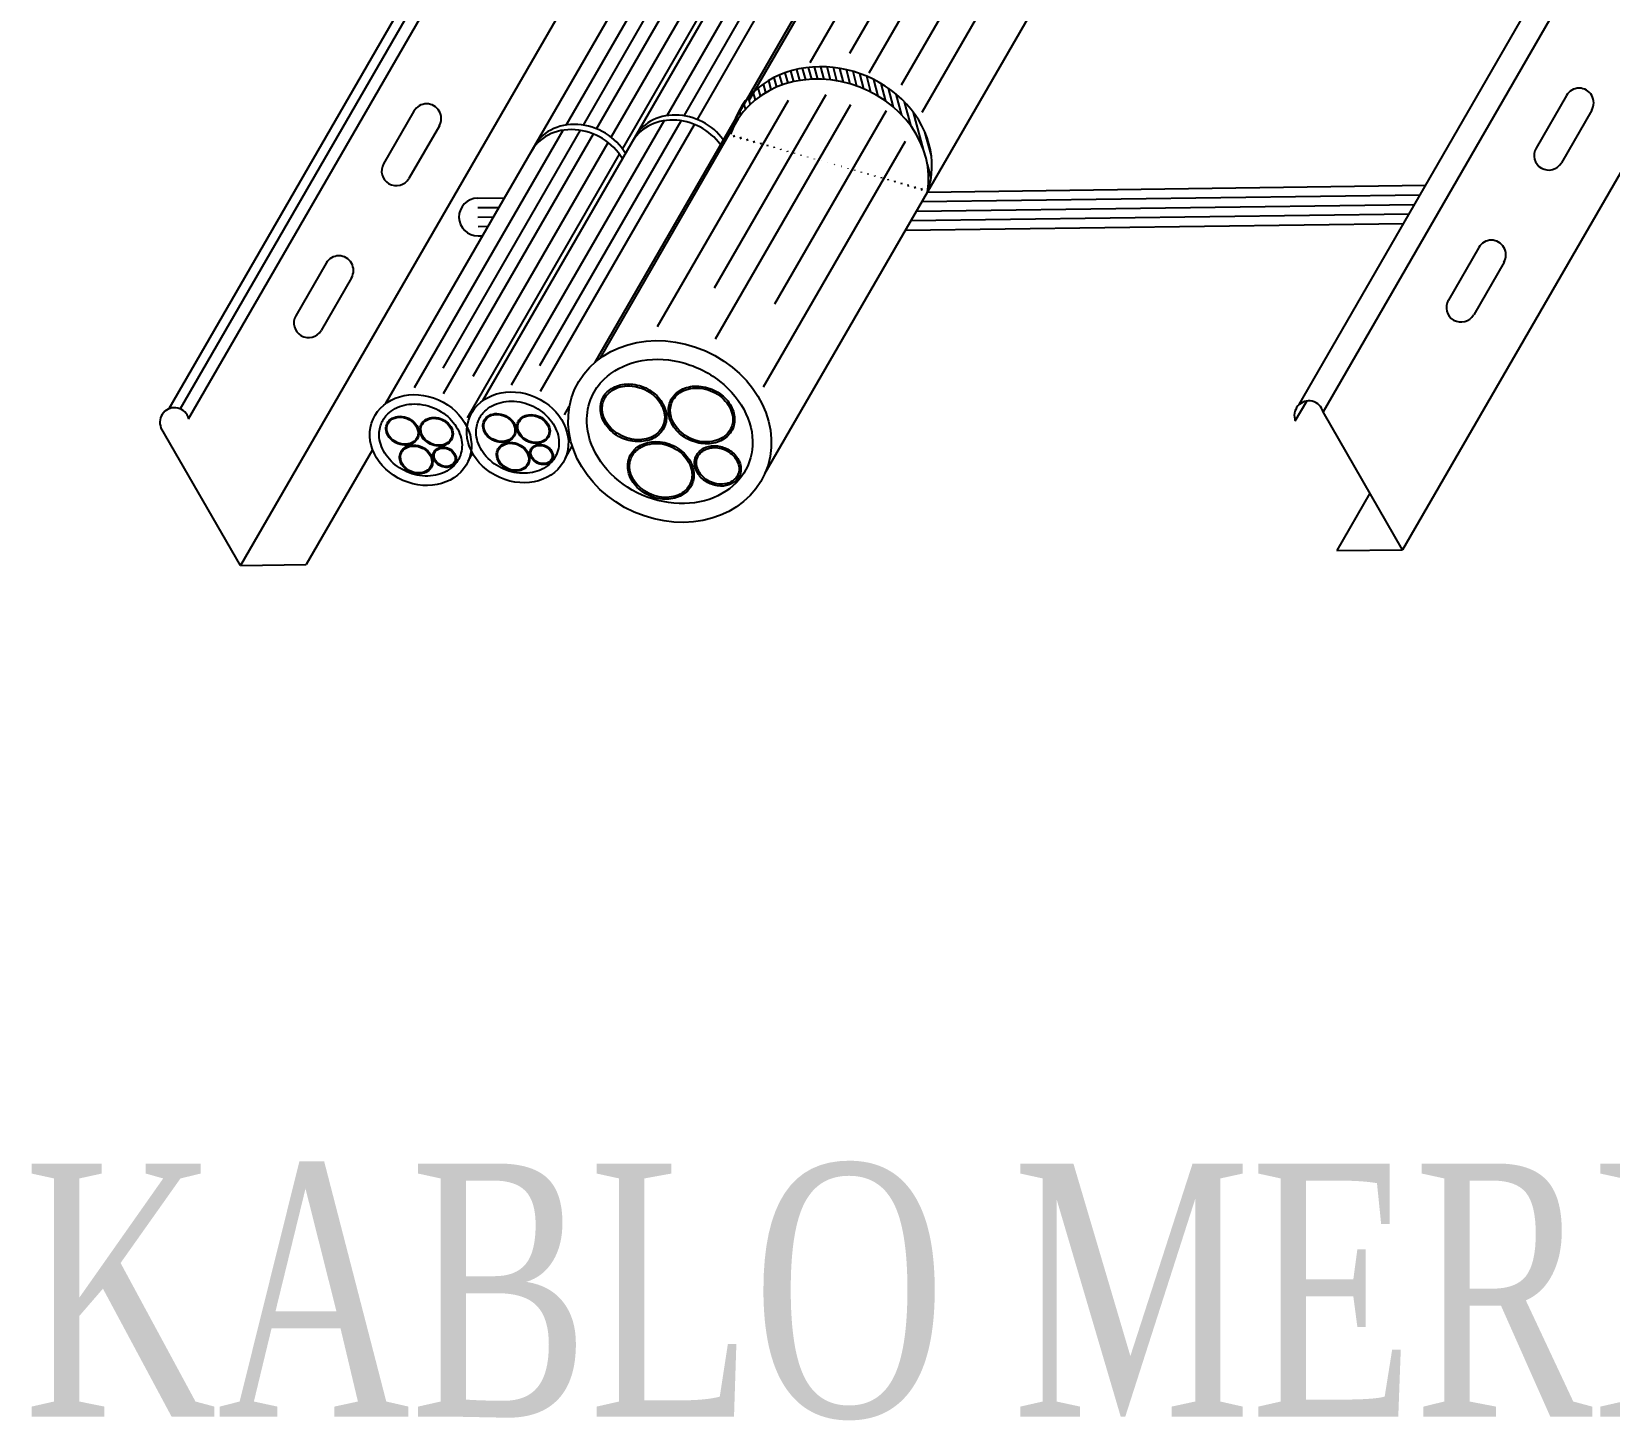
# Model space of a CAD drawing. Header units: millimetres. Extents: x -1335 to 33749, y 2338 to 5277.
# Drawn here: x 32776.5 to 32879.3, y 4174.5 to 4265.2 of the extents above; entities that cross this region are included whole.
import ezdxf

# ---------------------------------------------------------------- set-up
doc = ezdxf.new("R2010")
doc.units = ezdxf.units.MM
doc.layers.add('metraj', color=7, linetype='Continuous')
doc.layers.add('SEMBOL', color=51, linetype='Continuous', lineweight=0)
doc.styles.add('1', font='times.ttf')

msp = doc.modelspace()

# ---------------------------------------------------------------- hatches: boundary and pattern name
at = {"layer": 'metraj', "linetype": 'ByBlock'}
h = msp.add_hatch(dxfattribs=at)
h.set_pattern_fill('ANSI31', color=8, scale=0.122809, angle=30, style=0)
h.set_pattern_definition([(105, (32755.9196, 4983.67108), (-0.37663235, -0.10091833), [])])
edge = h.paths.add_edge_path()
edge.add_line((32823.11, 4260.78), (32822.31, 4259.39))
edge.add_ellipse((32828.59, 4257.04), major_axis=(-6.3, 2.31), ratio=0.85704, start_angle=359.5297, end_angle=368.5068)
edge.add_ellipse((32828.37, 4256.23), major_axis=(-6.3, 2.31), ratio=0.85704, start_angle=188.5068, end_angle=360.1505, ccw=False)
edge.add_ellipse((32828.59, 4257.04), major_axis=(-6.3, 2.31), ratio=0.85704, start_angle=180.1505, end_angle=343.5778)

# ---------------------------------------------------------------- linework, layer by layer
for p, q in [((32953.69, 4532.02), (32785.44, 4240.61)), ((32954.43, 4532.03), (32786.18, 4240.61)), ((32859.12, 4240.9), (33027.08, 4531.81)), ((33028.93, 4531.82), (32860.68, 4240.41)), ((32786.74, 4239.96), (32954.99, 4531.38)), ((32799.6, 4240.97), (32965.76, 4528.77)), ((32805.92, 4241.15), (32971.3, 4527.6)), ((33034.12, 4522.84), (32865.87, 4231.42)), ((32958.37, 4521.81), (32790.12, 4230.39)), ((32824.3, 4236.39), (32988.99, 4521.64)), ((32823.25, 4260.68), (32878.02, 4355.56)), ((32876.55, 4261.03), (32874.57, 4257.6)), ((32801.42, 4260.01), (32799.44, 4256.59)), ((32878.2, 4260.08), (32876.22, 4256.65)), ((32803.08, 4259.06), (32801.1, 4255.63)), ((32813.58, 4243.93), (32822.13, 4258.75)), ((32834.89, 4254.74), (32867.37, 4255.18)), ((32805.57, 4254.34), (32807.33, 4254.36)), ((32834.18, 4253.5), (32866.65, 4253.94)), ((32834.54, 4254.12), (32867.01, 4254.56)), ((32805.58, 4253.73), (32806.97, 4253.74)), ((32805.59, 4253.11), (32806.62, 4253.13)), ((32833.82, 4252.88), (32866.3, 4253.32)), ((32805.6, 4252.5), (32806.26, 4252.51)), ((32805.6, 4251.88), (32805.9, 4251.89)), ((32833.46, 4252.26), (32865.94, 4252.7)), ((32870.83, 4251.13), (32868.85, 4247.7)), ((32795.7, 4250.11), (32793.72, 4246.68)), ((32872.48, 4250.17), (32870.5, 4246.74)), ((32797.36, 4249.15), (32795.38, 4245.72)), ((32858.87, 4239.82), (32859.62, 4241.11)), ((32865.87, 4231.42), (32860.68, 4240.41)), ((32790.12, 4230.39), (32784.93, 4239.38)), ((32798.73, 4237.94), (32794.41, 4230.45)), ((32804.96, 4237.2), (32805.25, 4237.7)), ((32811.28, 4237.38), (32811.74, 4238.17)), ((32863.74, 4235.11), (32861.58, 4231.36)), ((32861.58, 4231.36), (32865.87, 4231.42)), ((32790.12, 4230.39), (32794.41, 4230.45))]:
    msp.add_line(p, q, dxfattribs=at)
at = {"layer": 'metraj', "color": 8, "linetype": 'ByBlock'}
for p, q in [((32827.24, 4263.18), (32937.09, 4453.45)), ((32829.84, 4263.79), (32939.34, 4453.46)), ((32831.1, 4262.52), (32941.07, 4452.99)), ((32833.2, 4261.74), (32942.99, 4451.89)), ((32834.55, 4259.95), (32944.46, 4450.32)), ((32813.23, 4243.66), (32877.34, 4354.71)), ((32817.92, 4259.73), (32835.99, 4291.04)), ((32819.04, 4259.72), (32837.11, 4291.03)), ((32811.35, 4259.11), (32829.42, 4290.42)), ((32812.47, 4259.1), (32830.54, 4290.41)), ((32813.32, 4258.87), (32831.4, 4290.18)), ((32819.9, 4259.48), (32837.97, 4290.79)), ((32814.28, 4258.31), (32832.36, 4289.62)), ((32815.02, 4257.54), (32833.1, 4288.85)), ((32821.01, 4248.5), (32828.29, 4261.1)), ((32817.3, 4245.97), (32825.83, 4260.74)), ((32821.09, 4245.18), (32829.91, 4260.46)), ((32824.95, 4247.45), (32832.23, 4260.06)), ((32807.78, 4242.17), (32817.73, 4259.39)), ((32809.64, 4243.44), (32818.85, 4259.39)), ((32809.67, 4241.77), (32819.71, 4259.15)), ((32801.46, 4241.99), (32811.15, 4258.78)), ((32803.32, 4243.26), (32812.27, 4258.77)), ((32803.35, 4241.6), (32813.13, 4258.53)), ((32805.29, 4242.73), (32814.09, 4257.98)), ((32824.21, 4242.04), (32833.46, 4258.06)), ((32804.91, 4240.03), (32814.83, 4257.21)), ((32811.23, 4240.21), (32811.55, 4240.75))]:
    msp.add_line(p, q, dxfattribs=at)
at = {"layer": 'metraj', "linetype": 'ByBlock'}
for centre, radius, start, end in [((32877.37, 4260.56), 0.953, 330, 150), ((32802.25, 4259.54), 0.953, 330, 150), ((32875.39, 4257.13), 0.953, 150, 330), ((32800.27, 4256.11), 0.953, 150, 330), ((32805.59, 4253.11), 1.23, 90.7768, 270.7768), ((32871.65, 4250.65), 0.953, 330, 150), ((32796.53, 4249.63), 0.953, 330, 150), ((32869.67, 4247.22), 0.953, 150, 330), ((32794.55, 4246.2), 0.953, 150, 330), ((32785.82, 4239.73), 0.953, 14.1957, 201.6699), ((32859.76, 4240.17), 0.953, 14.1957, 201.6699)]:
    msp.add_arc(centre, radius, start, end, dxfattribs=at)
for centre, major_axis, ratio, start_param, end_param in [((32828.59, 4257.04), (-6.3, 2.31), 0.85704, 3.144219, 6.431657), ((32828.37, 4256.23), (-6.3, 2.31), 0.85704, 3.290065, 6.285812), ((32812.28, 4256.19), (-3.1, 1.37), 0.847483, 3.987491, 6.26471), ((32818.67, 4256.47), (-3.1, 1.37), 0.847483, 4.097126, 6.252957), ((32818.85, 4256.8), (-3.1, 1.37), 0.847483, 4.096222, 6.26471), ((32812.09, 4255.85), (-3.1, 1.37), 0.847483, 3.988461, 6.252957)]:
    msp.add_ellipse(centre, major_axis=major_axis, ratio=ratio, start_param=start_param, end_param=end_param, dxfattribs=at)
for centre, major_axis in [((32818.1, 4239.13), (-6.2, 2.74)), ((32801.86, 4238.57), (-3.1, 1.37)), ((32808.18, 4238.75), (-3.1, 1.37))]:
    msp.add_ellipse(centre, major_axis=major_axis, ratio=0.847483, dxfattribs=at)
for points in [[(32813.02, 4241.38), (32812.79, 4240.87), (32812.68, 4240.32), (32812.72, 4238.97), (32812.97, 4238.17), (32813.88, 4236.69), (32814.55, 4236.01), (32816.15, 4234.98), (32817.09, 4234.63), (32818.94, 4234.36), (32819.87, 4234.44), (32821.46, 4234.97), (32822.13, 4235.42), (32823.08, 4236.54), (32823.38, 4237.21), (32823.56, 4238.69), (32823.43, 4239.5), (32822.7, 4241.07), (32822.11, 4241.82), (32820.59, 4243.01), (32819.68, 4243.45), (32817.79, 4243.89), (32816.82, 4243.89), (32815.11, 4243.48), (32814.37, 4243.07), (32813.47, 4242.2), (32813.2, 4241.81), (32813.02, 4241.38)], [(32813.7, 4241.24), (32813.61, 4241.04), (32813.57, 4240.82), (32813.58, 4240.28), (32813.68, 4239.96), (32814.04, 4239.37), (32814.31, 4239.09), (32814.95, 4238.68), (32815.33, 4238.54), (32816.07, 4238.44), (32816.44, 4238.47), (32817.08, 4238.68), (32817.34, 4238.86), (32817.73, 4239.31), (32817.84, 4239.58), (32817.91, 4240.17), (32817.86, 4240.49), (32817.57, 4241.12), (32817.34, 4241.42), (32816.73, 4241.9), (32816.36, 4242.07), (32815.61, 4242.25), (32815.22, 4242.25), (32814.53, 4242.08), (32814.24, 4241.92), (32813.88, 4241.57), (32813.77, 4241.42), (32813.7, 4241.24)], [(32818.14, 4241.11), (32818.05, 4240.9), (32818.01, 4240.68), (32818.02, 4240.14), (32818.12, 4239.82), (32818.48, 4239.23), (32818.75, 4238.96), (32819.39, 4238.54), (32819.77, 4238.41), (32820.51, 4238.3), (32820.88, 4238.33), (32821.52, 4238.54), (32821.78, 4238.72), (32822.17, 4239.17), (32822.28, 4239.44), (32822.35, 4240.03), (32822.3, 4240.36), (32822.01, 4240.98), (32821.78, 4241.28), (32821.17, 4241.76), (32820.8, 4241.93), (32820.05, 4242.11), (32819.66, 4242.11), (32818.97, 4241.95), (32818.68, 4241.78), (32818.32, 4241.43), (32818.21, 4241.28), (32818.14, 4241.11)], [(32799.32, 4239.7), (32799.21, 4239.45), (32799.15, 4239.17), (32799.17, 4238.5), (32799.29, 4238.09), (32799.75, 4237.35), (32800.09, 4237.01), (32800.89, 4236.5), (32801.35, 4236.32), (32802.28, 4236.19), (32802.75, 4236.23), (32803.54, 4236.49), (32803.87, 4236.72), (32804.35, 4237.28), (32804.5, 4237.61), (32804.59, 4238.35), (32804.52, 4238.76), (32804.16, 4239.54), (32803.87, 4239.92), (32803.11, 4240.51), (32802.65, 4240.73), (32801.7, 4240.95), (32801.22, 4240.95), (32800.36, 4240.75), (32799.99, 4240.54), (32799.55, 4240.11), (32799.41, 4239.91), (32799.32, 4239.7)], [(32805.64, 4239.88), (32805.53, 4239.62), (32805.47, 4239.34), (32805.49, 4238.67), (32805.61, 4238.27), (32806.07, 4237.53), (32806.41, 4237.19), (32807.21, 4236.67), (32807.67, 4236.5), (32808.6, 4236.37), (32809.06, 4236.41), (32809.86, 4236.67), (32810.19, 4236.9), (32810.67, 4237.46), (32810.82, 4237.79), (32810.91, 4238.53), (32810.84, 4238.94), (32810.48, 4239.72), (32810.18, 4240.1), (32809.43, 4240.69), (32808.97, 4240.91), (32808.02, 4241.13), (32807.54, 4241.13), (32806.68, 4240.93), (32806.31, 4240.72), (32805.87, 4240.29), (32805.73, 4240.09), (32805.64, 4239.88)], [(32799.66, 4239.63), (32799.62, 4239.53), (32799.59, 4239.42), (32799.6, 4239.15), (32799.65, 4238.99), (32799.83, 4238.69), (32799.97, 4238.56), (32800.29, 4238.35), (32800.47, 4238.28), (32800.85, 4238.23), (32801.03, 4238.24), (32801.35, 4238.35), (32801.48, 4238.44), (32801.67, 4238.66), (32801.73, 4238.8), (32801.77, 4239.09), (32801.74, 4239.25), (32801.6, 4239.57), (32801.48, 4239.72), (32801.18, 4239.96), (32800.99, 4240.04), (32800.61, 4240.13), (32800.42, 4240.13), (32800.08, 4240.05), (32799.93, 4239.97), (32799.75, 4239.79), (32799.7, 4239.72), (32799.66, 4239.63)], [(32801.88, 4239.56), (32801.84, 4239.46), (32801.81, 4239.35), (32801.82, 4239.08), (32801.87, 4238.92), (32802.05, 4238.62), (32802.19, 4238.49), (32802.51, 4238.28), (32802.69, 4238.21), (32803.07, 4238.16), (32803.25, 4238.17), (32803.57, 4238.28), (32803.7, 4238.37), (32803.89, 4238.59), (32803.95, 4238.73), (32803.99, 4239.02), (32803.96, 4239.19), (32803.82, 4239.5), (32803.7, 4239.65), (32803.4, 4239.89), (32803.21, 4239.97), (32802.83, 4240.06), (32802.64, 4240.06), (32802.3, 4239.98), (32802.15, 4239.9), (32801.97, 4239.72), (32801.92, 4239.65), (32801.88, 4239.56)], [(32805.98, 4239.81), (32805.93, 4239.71), (32805.91, 4239.6), (32805.92, 4239.33), (32805.97, 4239.17), (32806.15, 4238.87), (32806.29, 4238.73), (32806.61, 4238.53), (32806.79, 4238.46), (32807.17, 4238.41), (32807.35, 4238.42), (32807.67, 4238.53), (32807.8, 4238.62), (32807.99, 4238.84), (32808.05, 4238.98), (32808.09, 4239.27), (32808.06, 4239.43), (32807.92, 4239.75), (32807.8, 4239.9), (32807.5, 4240.13), (32807.31, 4240.22), (32806.93, 4240.31), (32806.74, 4240.31), (32806.4, 4240.23), (32806.25, 4240.15), (32806.07, 4239.97), (32806.02, 4239.89), (32805.98, 4239.81)], [(32808.2, 4239.74), (32808.15, 4239.64), (32808.13, 4239.53), (32808.14, 4239.26), (32808.19, 4239.1), (32808.37, 4238.8), (32808.51, 4238.66), (32808.83, 4238.46), (32809.01, 4238.39), (32809.39, 4238.34), (32809.57, 4238.35), (32809.89, 4238.46), (32810.02, 4238.55), (32810.21, 4238.77), (32810.27, 4238.91), (32810.31, 4239.2), (32810.28, 4239.36), (32810.14, 4239.68), (32810.02, 4239.83), (32809.72, 4240.07), (32809.53, 4240.15), (32809.15, 4240.24), (32808.96, 4240.24), (32808.62, 4240.16), (32808.47, 4240.08), (32808.29, 4239.9), (32808.24, 4239.83), (32808.2, 4239.74)], [(32806.87, 4237.93), (32806.83, 4237.83), (32806.81, 4237.72), (32806.81, 4237.45), (32806.86, 4237.29), (32807.05, 4236.99), (32807.18, 4236.86), (32807.5, 4236.65), (32807.69, 4236.58), (32808.06, 4236.53), (32808.24, 4236.54), (32808.56, 4236.65), (32808.69, 4236.74), (32808.89, 4236.96), (32808.94, 4237.1), (32808.98, 4237.39), (32808.95, 4237.56), (32808.81, 4237.87), (32808.69, 4238.02), (32808.39, 4238.26), (32808.2, 4238.34), (32807.83, 4238.43), (32807.63, 4238.43), (32807.29, 4238.35), (32807.14, 4238.27), (32806.96, 4238.09), (32806.91, 4238.02), (32806.87, 4237.93)], [(32815.48, 4237.49), (32815.39, 4237.29), (32815.35, 4237.06), (32815.37, 4236.53), (32815.46, 4236.21), (32815.83, 4235.61), (32816.1, 4235.34), (32816.74, 4234.93), (32817.11, 4234.79), (32817.86, 4234.68), (32818.23, 4234.71), (32818.86, 4234.93), (32819.13, 4235.11), (32819.51, 4235.55), (32819.63, 4235.82), (32819.7, 4236.41), (32819.65, 4236.74), (32819.36, 4237.36), (32819.12, 4237.66), (32818.52, 4238.14), (32818.15, 4238.32), (32817.39, 4238.49), (32817, 4238.49), (32816.32, 4238.33), (32816.02, 4238.17), (32815.67, 4237.82), (32815.56, 4237.66), (32815.48, 4237.49)], [(32800.55, 4237.75), (32800.51, 4237.65), (32800.49, 4237.54), (32800.49, 4237.27), (32800.54, 4237.11), (32800.73, 4236.81), (32800.86, 4236.68), (32801.18, 4236.47), (32801.37, 4236.4), (32801.74, 4236.35), (32801.92, 4236.36), (32802.24, 4236.47), (32802.38, 4236.56), (32802.57, 4236.78), (32802.63, 4236.92), (32802.66, 4237.21), (32802.64, 4237.38), (32802.49, 4237.69), (32802.37, 4237.84), (32802.07, 4238.08), (32801.89, 4238.17), (32801.51, 4238.25), (32801.31, 4238.25), (32800.97, 4238.17), (32800.82, 4238.09), (32800.64, 4237.92), (32800.59, 4237.84), (32800.55, 4237.75)], [(32802.71, 4237.77), (32802.68, 4237.69), (32802.67, 4237.62), (32802.67, 4237.43), (32802.71, 4237.32), (32802.84, 4237.11), (32802.93, 4237.01), (32803.15, 4236.87), (32803.28, 4236.82), (32803.54, 4236.78), (32803.67, 4236.79), (32803.9, 4236.87), (32803.99, 4236.93), (32804.12, 4237.09), (32804.17, 4237.18), (32804.19, 4237.39), (32804.17, 4237.5), (32804.07, 4237.72), (32803.99, 4237.83), (32803.78, 4237.99), (32803.65, 4238.06), (32803.38, 4238.12), (32803.25, 4238.12), (32803.01, 4238.06), (32802.9, 4238), (32802.78, 4237.88), (32802.74, 4237.83), (32802.71, 4237.77)], [(32809.03, 4237.94), (32809, 4237.87), (32808.99, 4237.8), (32808.99, 4237.61), (32809.03, 4237.5), (32809.16, 4237.29), (32809.25, 4237.19), (32809.47, 4237.05), (32809.6, 4237), (32809.86, 4236.96), (32809.99, 4236.97), (32810.22, 4237.05), (32810.31, 4237.11), (32810.44, 4237.27), (32810.48, 4237.36), (32810.51, 4237.57), (32810.49, 4237.68), (32810.39, 4237.9), (32810.31, 4238.01), (32810.1, 4238.17), (32809.97, 4238.23), (32809.7, 4238.3), (32809.57, 4238.3), (32809.33, 4238.24), (32809.22, 4238.18), (32809.1, 4238.06), (32809.06, 4238), (32809.03, 4237.94)], [(32819.81, 4237.52), (32819.74, 4237.37), (32819.71, 4237.22), (32819.73, 4236.84), (32819.79, 4236.62), (32820.05, 4236.2), (32820.24, 4236.01), (32820.69, 4235.72), (32820.95, 4235.63), (32821.47, 4235.55), (32821.73, 4235.57), (32822.17, 4235.72), (32822.36, 4235.85), (32822.63, 4236.16), (32822.71, 4236.35), (32822.76, 4236.76), (32822.72, 4236.99), (32822.52, 4237.43), (32822.35, 4237.64), (32821.93, 4237.97), (32821.67, 4238.09), (32821.14, 4238.22), (32820.87, 4238.22), (32820.39, 4238.1), (32820.19, 4237.99), (32819.94, 4237.74), (32819.86, 4237.64), (32819.81, 4237.52)]]:
    msp.add_open_spline(points, degree=3, knots=[0, 0, 0, 0, 0.386312, 0.386312, 0.887779, 0.887779, 1.389246, 1.389246, 1.890713, 1.890713, 2.392181, 2.392181, 2.893648, 2.893648, 3.395115, 3.395115, 3.907615, 3.907615, 4.420114, 4.420114, 4.932614, 4.932614, 5.445113, 5.445113, 5.957613, 5.957613, 6.283185, 6.283185, 6.283185, 6.283185], dxfattribs=at)
at = {"layer": 'metraj', "color": 8, "linetype": 'ByBlock'}
for points, knots in [([(32813.81, 4241.2), (32813.7, 4240.95), (32813.67, 4240.68), (32813.77, 4240.03), (32813.97, 4239.65), (32814.59, 4239.02), (32815.01, 4238.78), (32815.89, 4238.55), (32816.35, 4238.57), (32817.1, 4238.82), (32817.39, 4239.05), (32817.74, 4239.62), (32817.81, 4239.96), (32817.68, 4240.68), (32817.48, 4241.06), (32816.86, 4241.69), (32816.43, 4241.92), (32815.55, 4242.14), (32815.09, 4242.12), (32814.34, 4241.86), (32814.06, 4241.63), (32813.86, 4241.29), (32813.83, 4241.25), (32813.81, 4241.2)], [0, 0, 0, 0, 0.503195, 0.503195, 1.13382, 1.13382, 1.764445, 1.764445, 2.39507, 2.39507, 3.025694, 3.025694, 3.656319, 3.656319, 4.286944, 4.286944, 4.917569, 4.917569, 5.548194, 5.548194, 6.178819, 6.178819, 6.283185, 6.283185, 6.283185, 6.283185]), ([(32818.25, 4241.06), (32818.14, 4240.82), (32818.11, 4240.54), (32818.21, 4239.89), (32818.41, 4239.51), (32819.03, 4238.88), (32819.45, 4238.64), (32820.33, 4238.41), (32820.79, 4238.43), (32821.54, 4238.68), (32821.83, 4238.91), (32822.18, 4239.48), (32822.25, 4239.82), (32822.12, 4240.54), (32821.92, 4240.92), (32821.3, 4241.55), (32820.87, 4241.79), (32819.99, 4242), (32819.53, 4241.98), (32818.78, 4241.72), (32818.5, 4241.49), (32818.3, 4241.16), (32818.27, 4241.11), (32818.25, 4241.06)], [0, 0, 0, 0, 0.503195, 0.503195, 1.13382, 1.13382, 1.764445, 1.764445, 2.39507, 2.39507, 3.025694, 3.025694, 3.656319, 3.656319, 4.286944, 4.286944, 4.917569, 4.917569, 5.548194, 5.548194, 6.178819, 6.178819, 6.283185, 6.283185, 6.283185, 6.283185]), ([(32799.72, 4239.61), (32799.66, 4239.48), (32799.64, 4239.35), (32799.7, 4239.02), (32799.79, 4238.83), (32800.1, 4238.52), (32800.31, 4238.4), (32800.76, 4238.28), (32800.99, 4238.29), (32801.36, 4238.42), (32801.51, 4238.53), (32801.68, 4238.82), (32801.71, 4238.99), (32801.65, 4239.35), (32801.55, 4239.54), (32801.24, 4239.85), (32801.03, 4239.97), (32800.58, 4240.08), (32800.36, 4240.07), (32799.98, 4239.94), (32799.84, 4239.82), (32799.74, 4239.65), (32799.73, 4239.63), (32799.72, 4239.61)], [0, 0, 0, 0, 0.503195, 0.503195, 1.13382, 1.13382, 1.764445, 1.764445, 2.39507, 2.39507, 3.025694, 3.025694, 3.656319, 3.656319, 4.286944, 4.286944, 4.917569, 4.917569, 5.548194, 5.548194, 6.178819, 6.178819, 6.283185, 6.283185, 6.283185, 6.283185]), ([(32801.94, 4239.54), (32801.88, 4239.42), (32801.86, 4239.28), (32801.92, 4238.95), (32802.01, 4238.76), (32802.32, 4238.45), (32802.53, 4238.33), (32802.98, 4238.21), (32803.21, 4238.22), (32803.58, 4238.35), (32803.73, 4238.46), (32803.9, 4238.75), (32803.93, 4238.92), (32803.87, 4239.28), (32803.77, 4239.47), (32803.46, 4239.78), (32803.25, 4239.9), (32802.8, 4240.01), (32802.58, 4240), (32802.2, 4239.87), (32802.06, 4239.75), (32801.96, 4239.59), (32801.95, 4239.56), (32801.94, 4239.54)], [0, 0, 0, 0, 0.503195, 0.503195, 1.13382, 1.13382, 1.764445, 1.764445, 2.39507, 2.39507, 3.025694, 3.025694, 3.656319, 3.656319, 4.286944, 4.286944, 4.917569, 4.917569, 5.548194, 5.548194, 6.178819, 6.178819, 6.283185, 6.283185, 6.283185, 6.283185]), ([(32806.04, 4239.78), (32805.98, 4239.66), (32805.96, 4239.53), (32806.02, 4239.2), (32806.11, 4239.01), (32806.42, 4238.7), (32806.63, 4238.58), (32807.08, 4238.46), (32807.3, 4238.47), (32807.68, 4238.6), (32807.83, 4238.71), (32808, 4239), (32808.03, 4239.17), (32807.97, 4239.53), (32807.87, 4239.72), (32807.56, 4240.03), (32807.35, 4240.15), (32806.9, 4240.26), (32806.67, 4240.25), (32806.3, 4240.12), (32806.16, 4240), (32806.06, 4239.83), (32806.05, 4239.81), (32806.04, 4239.78)], [0, 0, 0, 0, 0.503195, 0.503195, 1.13382, 1.13382, 1.764445, 1.764445, 2.39507, 2.39507, 3.025694, 3.025694, 3.656319, 3.656319, 4.286944, 4.286944, 4.917569, 4.917569, 5.548194, 5.548194, 6.178819, 6.178819, 6.283185, 6.283185, 6.283185, 6.283185]), ([(32808.26, 4239.72), (32808.2, 4239.59), (32808.18, 4239.46), (32808.24, 4239.13), (32808.33, 4238.94), (32808.64, 4238.63), (32808.85, 4238.51), (32809.3, 4238.39), (32809.52, 4238.4), (32809.9, 4238.53), (32810.05, 4238.64), (32810.22, 4238.93), (32810.25, 4239.1), (32810.19, 4239.46), (32810.09, 4239.65), (32809.78, 4239.96), (32809.57, 4240.08), (32809.12, 4240.19), (32808.89, 4240.18), (32808.52, 4240.05), (32808.38, 4239.93), (32808.28, 4239.76), (32808.27, 4239.74), (32808.26, 4239.72)], [0, 0, 0, 0, 0.503195, 0.503195, 1.13382, 1.13382, 1.764445, 1.764445, 2.39507, 2.39507, 3.025694, 3.025694, 3.656319, 3.656319, 4.286944, 4.286944, 4.917569, 4.917569, 5.548194, 5.548194, 6.178819, 6.178819, 6.283185, 6.283185, 6.283185, 6.283185]), ([(32800.61, 4237.73), (32800.56, 4237.61), (32800.54, 4237.47), (32800.59, 4237.14), (32800.69, 4236.95), (32801, 4236.64), (32801.21, 4236.52), (32801.65, 4236.41), (32801.88, 4236.41), (32802.25, 4236.54), (32802.4, 4236.66), (32802.57, 4236.94), (32802.61, 4237.11), (32802.54, 4237.47), (32802.44, 4237.66), (32802.13, 4237.97), (32801.92, 4238.09), (32801.48, 4238.2), (32801.25, 4238.19), (32800.88, 4238.06), (32800.73, 4237.94), (32800.63, 4237.78), (32800.62, 4237.75), (32800.61, 4237.73)], [0, 0, 0, 0, 0.503195, 0.503195, 1.13382, 1.13382, 1.764445, 1.764445, 2.39507, 2.39507, 3.025694, 3.025694, 3.656319, 3.656319, 4.286944, 4.286944, 4.917569, 4.917569, 5.548194, 5.548194, 6.178819, 6.178819, 6.283185, 6.283185, 6.283185, 6.283185]), ([(32802.77, 4237.74), (32802.73, 4237.65), (32802.72, 4237.54), (32802.78, 4237.3), (32802.87, 4237.16), (32803.13, 4236.94), (32803.3, 4236.87), (32803.63, 4236.84), (32803.79, 4236.88), (32804.01, 4237.03), (32804.08, 4237.13), (32804.14, 4237.37), (32804.11, 4237.51), (32803.96, 4237.78), (32803.83, 4237.9), (32803.51, 4238.04), (32803.33, 4238.06), (32803.03, 4238.01), (32802.91, 4237.94), (32802.81, 4237.81), (32802.79, 4237.78), (32802.77, 4237.74)], [0, 0, 0, 0, 0.570386, 0.570386, 1.257907, 1.257907, 1.945428, 1.945428, 2.632949, 2.632949, 3.32047, 3.32047, 4.007991, 4.007991, 4.695512, 4.695512, 5.383033, 5.383033, 6.070554, 6.070554, 6.283185, 6.283185, 6.283185, 6.283185]), ([(32806.93, 4237.91), (32806.88, 4237.79), (32806.86, 4237.65), (32806.91, 4237.32), (32807.01, 4237.13), (32807.32, 4236.82), (32807.53, 4236.7), (32807.97, 4236.58), (32808.2, 4236.59), (32808.57, 4236.72), (32808.72, 4236.83), (32808.89, 4237.12), (32808.93, 4237.29), (32808.86, 4237.65), (32808.76, 4237.84), (32808.45, 4238.15), (32808.24, 4238.27), (32807.8, 4238.38), (32807.57, 4238.37), (32807.2, 4238.24), (32807.05, 4238.12), (32806.95, 4237.96), (32806.94, 4237.93), (32806.93, 4237.91)], [0, 0, 0, 0, 0.503195, 0.503195, 1.13382, 1.13382, 1.764445, 1.764445, 2.39507, 2.39507, 3.025694, 3.025694, 3.656319, 3.656319, 4.286944, 4.286944, 4.917569, 4.917569, 5.548194, 5.548194, 6.178819, 6.178819, 6.283185, 6.283185, 6.283185, 6.283185]), ([(32809.09, 4237.92), (32809.05, 4237.83), (32809.04, 4237.72), (32809.1, 4237.47), (32809.19, 4237.33), (32809.45, 4237.12), (32809.62, 4237.05), (32809.95, 4237.02), (32810.11, 4237.06), (32810.33, 4237.21), (32810.4, 4237.31), (32810.45, 4237.55), (32810.43, 4237.69), (32810.28, 4237.96), (32810.14, 4238.07), (32809.83, 4238.22), (32809.65, 4238.24), (32809.35, 4238.19), (32809.23, 4238.11), (32809.12, 4237.99), (32809.11, 4237.95), (32809.09, 4237.92)], [0, 0, 0, 0, 0.570386, 0.570386, 1.257907, 1.257907, 1.945428, 1.945428, 2.632949, 2.632949, 3.32047, 3.32047, 4.007991, 4.007991, 4.695512, 4.695512, 5.383033, 5.383033, 6.070554, 6.070554, 6.283185, 6.283185, 6.283185, 6.283185]), ([(32815.6, 4237.44), (32815.49, 4237.2), (32815.45, 4236.92), (32815.56, 4236.27), (32815.75, 4235.89), (32816.37, 4235.27), (32816.79, 4235.02), (32817.68, 4234.8), (32818.14, 4234.81), (32818.89, 4235.06), (32819.18, 4235.3), (32819.53, 4235.86), (32819.59, 4236.2), (32819.47, 4236.93), (32819.27, 4237.31), (32818.64, 4237.93), (32818.22, 4238.17), (32817.33, 4238.39), (32816.87, 4238.37), (32816.13, 4238.1), (32815.84, 4237.87), (32815.64, 4237.54), (32815.62, 4237.49), (32815.6, 4237.44)], [0, 0, 0, 0, 0.503195, 0.503195, 1.13382, 1.13382, 1.764445, 1.764445, 2.39507, 2.39507, 3.025694, 3.025694, 3.656319, 3.656319, 4.286944, 4.286944, 4.917569, 4.917569, 5.548194, 5.548194, 6.178819, 6.178819, 6.283185, 6.283185, 6.283185, 6.283185]), ([(32819.92, 4237.47), (32819.84, 4237.28), (32819.82, 4237.07), (32819.93, 4236.58), (32820.11, 4236.3), (32820.63, 4235.87), (32820.97, 4235.73), (32821.63, 4235.67), (32821.95, 4235.74), (32822.4, 4236.04), (32822.55, 4236.25), (32822.65, 4236.73), (32822.6, 4237.01), (32822.29, 4237.54), (32822.03, 4237.78), (32821.4, 4238.07), (32821.05, 4238.11), (32820.44, 4238), (32820.19, 4237.85), (32819.99, 4237.6), (32819.95, 4237.53), (32819.92, 4237.47)], [0, 0, 0, 0, 0.570386, 0.570386, 1.257907, 1.257907, 1.945428, 1.945428, 2.632949, 2.632949, 3.32047, 3.32047, 4.007991, 4.007991, 4.695512, 4.695512, 5.383033, 5.383033, 6.070554, 6.070554, 6.283185, 6.283185, 6.283185, 6.283185])]:
    msp.add_open_spline(points, degree=3, knots=knots, dxfattribs=at)

# ---------------------------------------------------------------- texts
at = {"layer": 'SEMBOL', "style": '1', "width": 0.7}
msp.add_text('KABLO MERDİVENİ TİPİK DETAYI', height=16.4997, dxfattribs=at).set_placement((32776, 4174.9))

doc.saveas('drawing.dxf')
